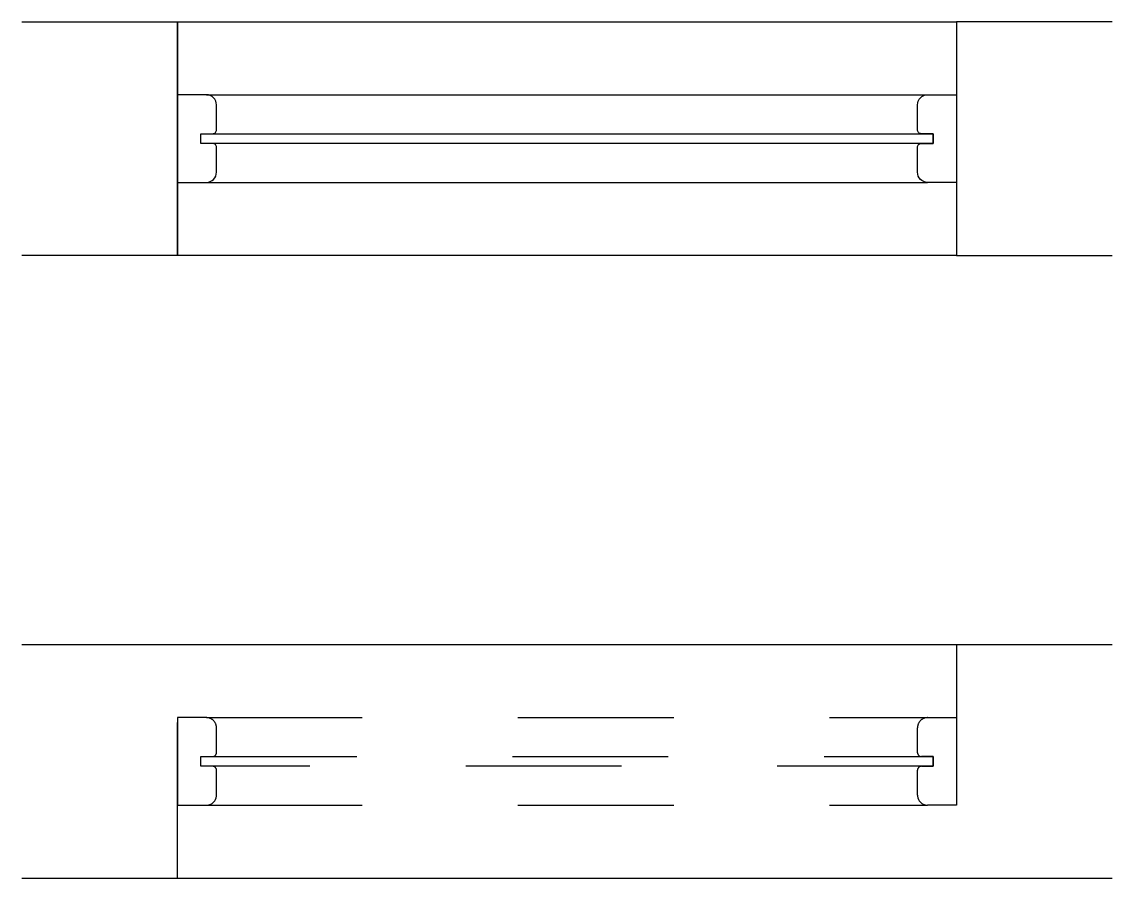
# Model space of a CAD drawing. Header units: millimetres. Extents: x 0 to 0.7, y 0 to 0.55.
import ezdxf

# ---------------------------------------------------------------- set-up
doc = ezdxf.new("R2010")
doc.units = ezdxf.units.MM
doc.linetypes.add('raya espacio raya', pattern=[30, 12, -18])

# ---------------------------------------------------------------- blocks, each defined once
blk = doc.blocks.new('*U2')
for p, q in [((0.5, 0.15), (0.5, 0)), ((0.0185, 0.10312), (0.4815, 0.10312)), ((0.0185, 0.04688), (0.4815, 0.04688)), ((0.5, 0), (0, 0))]:
    blk.add_line(p, q)
for points in [[(0, 0), (0, 0.15)], [(0, 0.15), (0.5, 0.15)]]:
    blk.add_lwpolyline(points)
for points in [[(0, 0.10312), (0, 0.04688), (0.0185, 0.04688, 0.414214), (0.025, 0.05338), (0.025, 0.06938, 0.414214), (0.0225, 0.07188), (0.015, 0.07188), (0.015, 0.07812), (0.0225, 0.07812, 0.414214), (0.025, 0.08062), (0.025, 0.09662, 0.414214), (0.0185, 0.10312), (0.0185, 0.10312)], [(0.5, 0.10312), (0.5, 0.04688), (0.4815, 0.04688, -0.414214), (0.475, 0.05338), (0.475, 0.06938, -0.414214), (0.4775, 0.07188), (0.485, 0.07188), (0.485, 0.07812), (0.4775, 0.07812, -0.414214), (0.475, 0.08062), (0.475, 0.09662, -0.414214), (0.4815, 0.10312), (0.4815, 0.10312)]]:
    blk.add_lwpolyline(points, format="xyb", close=True)
blk.add_lwpolyline([(0.015, 0.07812), (0.485, 0.07812), (0.485, 0.07188), (0.015, 0.07188)], close=True)
blk = doc.blocks.new('*U3')
at = {"linetype": 'raya espacio raya', "ltscale": 0.001}
for p, q in [((0.5, 0.15), (0.5, 0)), ((0.0185, 0.10312), (0.4815, 0.10312)), ((0.0185, 0.04688), (0.4815, 0.04688))]:
    blk.add_line(p, q, dxfattribs=at)
blk.add_lwpolyline([(0, 0), (0, 0.15)], dxfattribs=at)
for points in [[(0, 0.10312), (0, 0.04688), (0.0185, 0.04688, 0.414214), (0.025, 0.05338), (0.025, 0.06938, 0.414214), (0.0225, 0.07188), (0.015, 0.07188), (0.015, 0.07812), (0.0225, 0.07812, 0.414214), (0.025, 0.08062), (0.025, 0.09662, 0.414214), (0.0185, 0.10312), (0.0185, 0.10312)], [(0.5, 0.10312), (0.5, 0.04688), (0.4815, 0.04688, -0.414214), (0.475, 0.05338), (0.475, 0.06938, -0.414214), (0.4775, 0.07188), (0.485, 0.07188), (0.485, 0.07812), (0.4775, 0.07812, -0.414214), (0.475, 0.08062), (0.475, 0.09662, -0.414214), (0.4815, 0.10312), (0.4815, 0.10312)]]:
    blk.add_lwpolyline(points, format="xyb", close=True, dxfattribs=at)
blk.add_lwpolyline([(0.015, 0.07812), (0.485, 0.07812), (0.485, 0.07188), (0.015, 0.07188)], close=True, dxfattribs=at)

msp = doc.modelspace()

# ---------------------------------------------------------------- linework, layer by layer
at = {"lineweight": 30}
for p, q in [((0, 0.15), (0.7, 0.15)), ((0, 0), (0.7, 0))]:
    msp.add_line(p, q, dxfattribs=at)
for points in [[(0, 0.55), (0.1, 0.55), (0.1, 0.4), (0, 0.4)], [(0.7, 0.55), (0.6, 0.55), (0.6, 0.4), (0.7, 0.4)]]:
    msp.add_lwpolyline(points, dxfattribs=at)

# ---------------------------------------------------------------- block references
for name, p in [('*U2', (0.1, 0.4)), ('*U3', (0.1, 0))]:
    msp.add_blockref(name, p)

doc.saveas('drawing.dxf')
